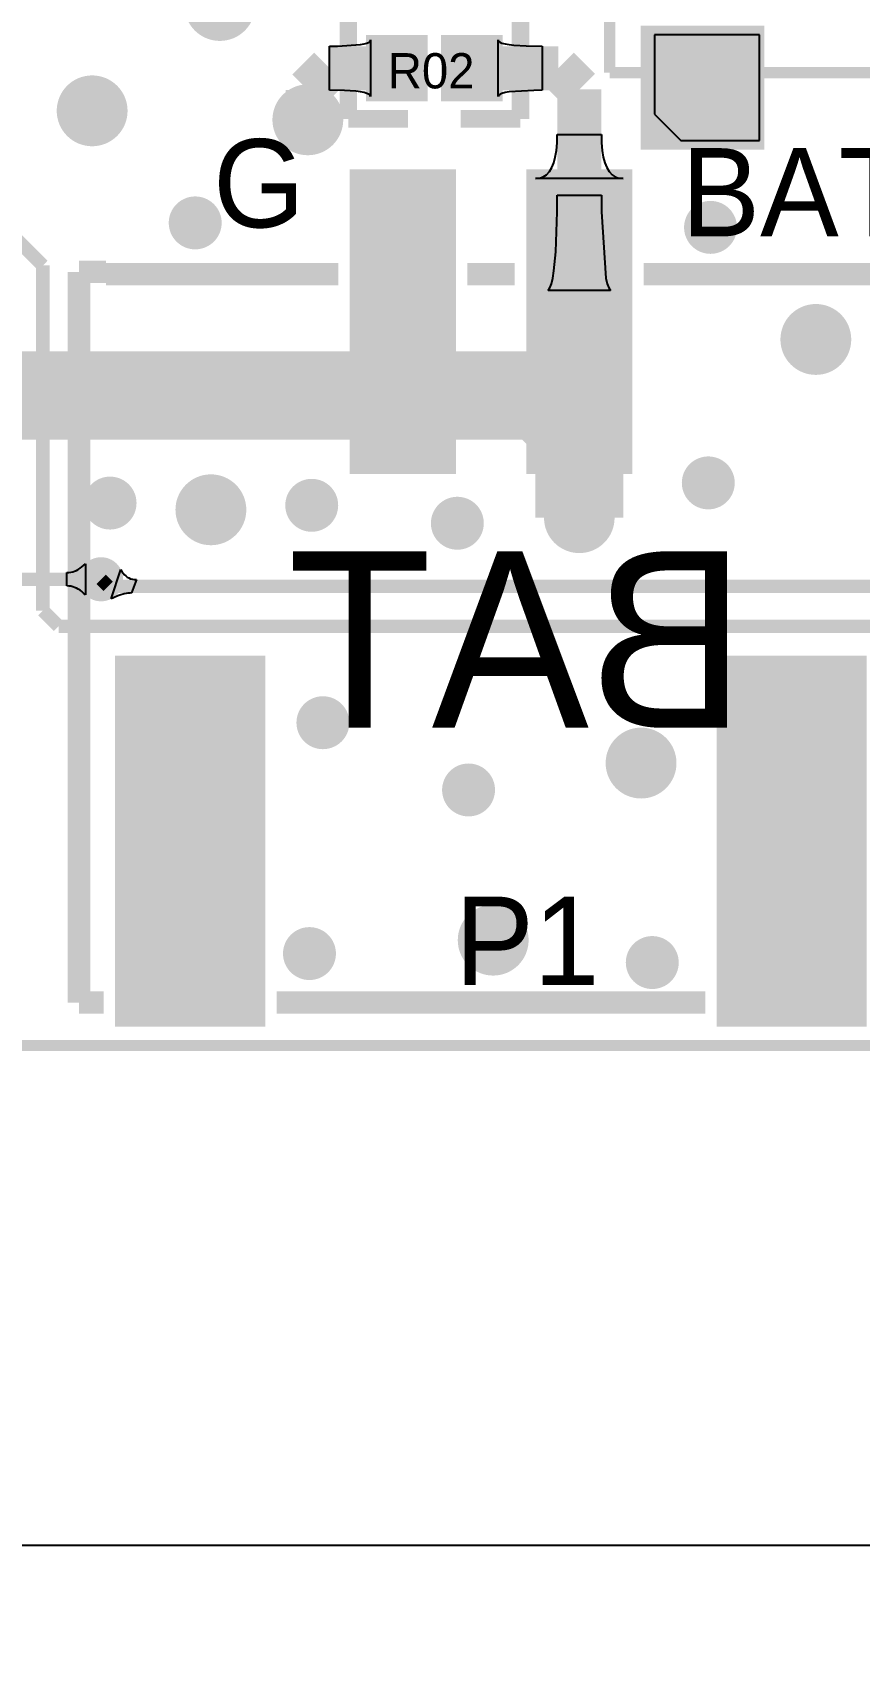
# Model space of a CAD drawing. Extents: x 53.3 to 135, y 28 to 125.4.
# Drawn here: x 107.48 to 116.85, y 28.05 to 46.51 of the extents above; entities that cross this region are included whole.
import ezdxf

# ---------------------------------------------------------------- set-up
doc = ezdxf.new("R2010")
doc.units = 0
doc.header["$MEASUREMENT"] = 0
doc.layers.get('0').update_dxf_attribs({"linetype": 'CONTINUOUS'})
doc.layers.get('Defpoints').update_dxf_attribs({"linetype": 'CONTINUOUS'})
for name, color, linetype in [('BOTTOMLAYER', 5, 'CONTINUOUS'), ('BOTTOMOVERLAY', 54, 'CONTINUOUS'), ('BOTTOMSOLDER', 6, 'CONTINUOUS'), ('KEEPOUTLAYER', 6, 'CONTINUOUS'), ('MULTILAYER', 9, 'CONTINUOUS'), ('TOPLAYER', 1, 'CONTINUOUS'), ('TOPOVERLAY', 2, 'CONTINUOUS'), ('TOPPASTE', 8, 'CONTINUOUS'), ('TOPSOLDER', 216, 'CONTINUOUS')]:
    doc.layers.add(name, color=color, linetype=linetype)
doc.dimstyles.get("Standard").update_dxf_attribs({"dimtxt": 2, "dimasz": 0.18, "dimexe": 0.18, "dimexo": 0.0625, "dimgap": 0.09, "dimtad": 0, "dimtih": 1, "dimtoh": 1, "dimrnd": 0.0005, "dimzin": 0, "dimdsep": 46, "dimtxsty": 'STANDARD', "dimcen": 0.09, "dimclrd": 1, "dimclre": 1, "dimclrt": 1, "dimadec": 0, "dimazin": 0, "dimtfac": 1, "dimtofl": 0, "dimtmove": 0, "dimatfit": 3, "dimfxl": 1, "dimtolj": 1, "dimtzin": 0, "dimarcsym": 0})

# ---------------------------------------------------------------- blocks, each defined once
blk = doc.blocks.new('*D6')
at = {"color": 1, "linetype": 'Continuous', "lineweight": -2, "transparency": 16777216}
for p, q in [((80.753, 37.465), (80.753, 29.179)), ((121.153, 37.465), (121.153, 29.179))]:
    blk.add_line(p, q, dxfattribs=at)
at = {"color": 1, "lineweight": -2, "transparency": 16777216}
for p, q in [((80.933, 29.359), (97.196, 29.359)), ((120.973, 29.359), (104.71, 29.359))]:
    blk.add_line(p, q, dxfattribs=at)
at = {"color": 1, "linetype": 'Continuous', "transparency": 16777216}
for points in [[(80.933, 29.389), (80.933, 29.329), (80.753, 29.359)], [(120.973, 29.389), (120.973, 29.329), (121.153, 29.359)]]:
    blk.add_solid(points, dxfattribs=at)
at = {"layer": 'Defpoints', "color": 0, "linetype": 'Continuous', "transparency": 16777216}
for p in [(80.753, 37.527), (121.153, 37.527), (121.153, 29.359)]:
    blk.add_point(p, dxfattribs=at)
at = {"color": 1, "linetype": 'Continuous', "transparency": 16777216, "insert": (100.953, 29.359), "char_height": 2, "attachment_point": 5}
blk.add_mtext('\\A1;40.40', dxfattribs=at)

msp = doc.modelspace()

# ---------------------------------------------------------------- linework, layer by layer
at = {"layer": 'BOTTOMLAYER'}
for p, q in [((107.996144, 40.421441), (108.016642, 40.434311)), ((108.016642, 40.434311), (108.036827, 40.44916)), ((108.036827, 40.44916), (108.0567, 40.46599)), ((108.0567, 40.46599), (108.076263, 40.484801)), ((108.076263, 40.484801), (108.076263, 40.134799)), ((107.866632, 40.385802), (107.888997, 40.38679)), ((107.866632, 40.233798), (107.866632, 40.385802)), ((107.888997, 40.38679), (107.911049, 40.389762)), ((107.911049, 40.389762), (107.932789, 40.39471)), ((107.932789, 40.39471), (107.954219, 40.401641)), ((107.954219, 40.401641), (107.975336, 40.410552)), ((107.975336, 40.410552), (107.996144, 40.421441)), ((107.888997, 40.23281), (107.866632, 40.233798)), ((107.911049, 40.229838), (107.888997, 40.23281)), ((107.932789, 40.22489), (107.911049, 40.229838)), ((107.954219, 40.217959), (107.932789, 40.22489)), ((107.975336, 40.209048), (107.954219, 40.217959)), ((107.996144, 40.198159), (107.975336, 40.209048)), ((108.016642, 40.185289), (107.996144, 40.198159)), ((108.036827, 40.17044), (108.016642, 40.185289)), ((108.0567, 40.15361), (108.036827, 40.17044)), ((108.076263, 40.134799), (108.0567, 40.15361))]:
    msp.add_line(p, q, dxfattribs=at)
for points, const_width in [([(108.0032, 45.6184, 1), (108.3032, 45.6184, 1)], 0.299999), ([(110.448402, 45.5168, 1), (110.748402, 45.5168, 1)], 0.299999), ([(109.1716, 44.3484, 1), (109.4716, 44.3484, 1)], 0.299999), ([(115.0136, 44.2976, 1), (115.3136, 44.2976, 1)], 0.299999), ([(116.2074, 43.0276, 1), (116.5074, 43.0276, 1)], 0.299999), ([(114.9882, 41.402, 1), (115.2882, 41.402, 1)], 0.299999), ([(108.2064, 41.1734, 1), (108.5064, 41.1734, 1)], 0.299999), ([(109.3494, 41.0972, 1), (109.6494, 41.0972, 1)], 0.299999), ([(110.4924, 41.148, 1), (110.7924, 41.148, 1)], 0.299999), ([(113.475922, 41.006522, 1), (113.875922, 41.006522, 1)], 0.399999), ([(112.1434, 40.9448, 1), (112.4434, 40.9448, 1)], 0.299999), ([(108.129802, 40.3098, 1), (108.379798, 40.3098, 1)], 0.249999), ([(110.6194, 38.6842, 1), (110.9194, 38.6842, 1)], 0.299999), ([(114.2262, 38.227, 1), (114.5262, 38.227, 1)], 0.299999), ([(112.2704, 37.9222, 1), (112.5704, 37.9222, 1)], 0.299999), ([(110.467, 36.068, 1), (110.767, 36.068, 1)], 0.299999), ([(112.5498, 36.2204, 1), (112.8498, 36.2204, 1)], 0.299999), ([(114.3532, 35.9664, 1), (114.6532, 35.9664, 1)], 0.299999)]:
    msp.add_lwpolyline(points, format="xyb", close=True, dxfattribs=dict(at, const_width=const_width))
for points, const_width in [([(99.568, 42.3926), (113.2332, 42.3926)], 1.000001), ([(113.2332, 42.3926), (113.675922, 41.949878)], 1.000001), ([(113.675922, 41.006522), (113.675922, 41.949878)], 1.000001), ([(106.3244, 40.3098), (108.2548, 40.3098)], 0.152001)]:
    msp.add_lwpolyline(points, dxfattribs=dict(at, const_width=const_width))
at = {"layer": 'BOTTOMSOLDER', "const_width": 0.401599}
for points in [[(109.4002, 46.8122, 1), (109.8018, 46.8122, 1)], [(107.9524, 45.6184, 1), (108.354, 45.6184, 1)], [(110.397602, 45.5168, 1), (110.799202, 45.5168, 1)], [(116.1566, 43.0276, 1), (116.5582, 43.0276, 1)], [(109.2986, 41.0972, 1), (109.7002, 41.0972, 1)], [(114.1754, 38.227, 1), (114.577, 38.227, 1)], [(112.499, 36.2204, 1), (112.9006, 36.2204, 1)]]:
    msp.add_lwpolyline(points, format="xyb", close=True, dxfattribs=at)
at = {"layer": 'KEEPOUTLAYER', "const_width": 0.127}
msp.add_lwpolyline([(79.717577, 35.027019), (122.188668, 35.027019)], dxfattribs=at)
at = {"layer": 'MULTILAYER'}
for points, const_width in [([(108.0032, 45.6184, 1), (108.3032, 45.6184, 1)], 0.299999), ([(110.448402, 45.5168, 1), (110.748402, 45.5168, 1)], 0.299999), ([(109.1716, 44.3484, 1), (109.4716, 44.3484, 1)], 0.299999), ([(115.0136, 44.2976, 1), (115.3136, 44.2976, 1)], 0.299999), ([(116.2074, 43.0276, 1), (116.5074, 43.0276, 1)], 0.299999), ([(114.9882, 41.402, 1), (115.2882, 41.402, 1)], 0.299999), ([(108.2064, 41.1734, 1), (108.5064, 41.1734, 1)], 0.299999), ([(109.3494, 41.0972, 1), (109.6494, 41.0972, 1)], 0.299999), ([(110.4924, 41.148, 1), (110.7924, 41.148, 1)], 0.299999), ([(113.475922, 41.006522, 1), (113.875922, 41.006522, 1)], 0.399999), ([(112.1434, 40.9448, 1), (112.4434, 40.9448, 1)], 0.299999), ([(108.129802, 40.3098, 1), (108.379798, 40.3098, 1)], 0.249999), ([(110.6194, 38.6842, 1), (110.9194, 38.6842, 1)], 0.299999), ([(114.2262, 38.227, 1), (114.5262, 38.227, 1)], 0.299999), ([(112.2704, 37.9222, 1), (112.5704, 37.9222, 1)], 0.299999), ([(110.467, 36.068, 1), (110.767, 36.068, 1)], 0.299999), ([(112.5498, 36.2204, 1), (112.8498, 36.2204, 1)], 0.299999), ([(114.3532, 35.9664, 1), (114.6532, 35.9664, 1)], 0.299999)]:
    msp.add_lwpolyline(points, format="xyb", close=True, dxfattribs=dict(at, const_width=const_width))
at = {"layer": 'TOPLAYER'}
for p, q in [((110.8456, 46.351), (110.933959, 46.351718)), ((110.8456, 45.851), (110.8456, 46.351)), ((110.933959, 46.351718), (111.19439, 46.368988)), ((111.19439, 46.368988), (111.236244, 46.376902)), ((111.236244, 46.376902), (111.2688, 46.386257)), ((111.2688, 46.386257), (111.292051, 46.39705)), ((111.292051, 46.39705), (111.306003, 46.409282)), ((111.306003, 46.409282), (111.310654, 46.422953)), ((111.310654, 46.422953), (111.310654, 45.779047)), ((112.754557, 45.779047), (112.754557, 46.422953)), ((112.754557, 46.422953), (112.759556, 46.409282)), ((112.759556, 46.409282), (112.774557, 46.39705)), ((112.774557, 46.39705), (112.799556, 46.386257)), ((112.799556, 46.386257), (112.834557, 46.376902)), ((112.834557, 46.376902), (112.879556, 46.368988)), ((112.879556, 46.368988), (112.934557, 46.362511)), ((112.934557, 46.362511), (113.074557, 46.353877)), ((113.074557, 46.353877), (113.254556, 46.351)), ((113.254556, 46.351), (113.254556, 45.851)), ((115.717602, 46.481197), (114.5286, 46.481197)), ((114.5286, 46.481197), (114.5286, 45.581199)), ((115.717599, 45.281197), (115.717602, 46.481197)), ((111.013019, 45.848123), (110.8456, 45.851)), ((111.143235, 45.839489), (111.013019, 45.848123)), ((111.19439, 45.833012), (111.143235, 45.839489)), ((111.236244, 45.825098), (111.19439, 45.833012)), ((111.2688, 45.815743), (111.236244, 45.825098)), ((111.292051, 45.80495), (111.2688, 45.815743)), ((111.306003, 45.792718), (111.292051, 45.80495)), ((111.310654, 45.779047), (111.306003, 45.792718)), ((112.759556, 45.792718), (112.754557, 45.779047)), ((112.774557, 45.80495), (112.759556, 45.792718)), ((112.799556, 45.815743), (112.774557, 45.80495)), ((112.834557, 45.825098), (112.799556, 45.815743)), ((112.879556, 45.833012), (112.834557, 45.825098)), ((113.159555, 45.850282), (112.879556, 45.833012)), ((113.254556, 45.851), (113.159555, 45.850282)), ((114.5286, 45.581199), (114.828597, 45.281205)), ((113.416044, 45.169783), (113.423454, 45.254784)), ((113.423454, 45.254784), (113.425922, 45.349782)), ((113.425922, 45.349782), (113.925921, 45.349782)), ((113.925921, 45.349782), (113.92839, 45.254784)), ((113.92839, 45.254784), (113.9358, 45.169783)), ((114.828597, 45.281205), (115.717599, 45.281197)), ((113.38641, 45.029783), (113.403697, 45.094784)), ((113.403697, 45.094784), (113.416044, 45.169783)), ((113.9358, 45.169783), (113.948146, 45.094784)), ((113.948146, 45.094784), (113.965434, 45.029783)), ((113.178971, 44.849783), (113.225892, 44.854785)), ((113.225892, 44.854785), (113.267874, 44.869783)), ((113.267874, 44.869783), (113.304917, 44.894784)), ((113.304917, 44.894784), (113.33702, 44.929783)), ((113.33702, 44.929783), (113.364185, 44.974784)), ((113.364185, 44.974784), (113.38641, 45.029783)), ((113.965434, 45.029783), (113.987659, 44.974784)), ((113.987659, 44.974784), (114.014824, 44.929783)), ((114.014824, 44.929783), (114.046927, 44.894784)), ((114.046927, 44.894784), (114.08397, 44.869783)), ((114.08397, 44.869783), (114.125952, 44.854785)), ((114.125952, 44.854785), (114.172873, 44.849783)), ((114.172873, 44.849783), (113.178971, 44.849783)), ((113.424884, 44.474404), (113.425922, 44.660843)), ((113.425922, 44.660843), (113.925921, 44.660843)), ((113.925921, 44.660843), (113.92696, 44.474404)), ((113.409319, 44.019721), (113.424884, 44.474404)), ((113.92696, 44.474404), (113.976772, 43.721972)), ((113.388564, 43.803783), (113.409319, 44.019721)), ((113.375072, 43.721972), (113.388564, 43.803783)), ((113.322148, 43.58116), (113.341864, 43.61066)), ((114.029696, 43.58116), (113.322148, 43.58116)), ((113.341864, 43.61066), (113.359507, 43.657599)), ((113.359507, 43.657599), (113.375072, 43.721972)), ((113.976772, 43.721972), (113.992337, 43.657599)), ((113.992337, 43.657599), (114.00998, 43.61066)), ((114.00998, 43.61066), (114.029696, 43.58116)), ((108.368625, 40.087217), (108.479615, 40.419152)), ((108.479615, 40.419152), (108.491228, 40.397753)), ((108.491228, 40.397753), (108.504152, 40.378604)), ((108.504152, 40.378604), (108.518389, 40.36171)), ((108.518389, 40.36171), (108.533938, 40.347069)), ((108.533938, 40.347069), (108.550799, 40.334679)), ((108.550799, 40.334679), (108.56897, 40.324542)), ((108.56897, 40.324542), (108.588454, 40.316658)), ((108.588454, 40.316658), (108.609249, 40.311027)), ((108.654779, 40.306523), (108.600728, 40.15452)), ((108.609249, 40.311027), (108.631358, 40.307649)), ((108.631358, 40.307649), (108.654779, 40.306523)), ((108.394637, 40.100004), (108.368625, 40.087217)), ((108.444792, 40.121543), (108.394637, 40.100004)), ((108.468937, 40.130291), (108.444792, 40.121543)), ((108.515356, 40.143753), (108.468937, 40.130291)), ((108.537634, 40.148464), (108.515356, 40.143753)), ((108.559288, 40.15183), (108.537634, 40.148464)), ((108.580319, 40.153849), (108.559288, 40.15183)), ((108.600728, 40.15452), (108.580319, 40.153849))]:
    msp.add_line(p, q, dxfattribs=at)
for points, const_width in [([(110.598402, 45.853802), (110.8456, 46.101)], 0.499999), ([(110.8456, 46.101), (111.607605, 46.101)], 0.499999), ([(112.457606, 46.101), (113.4364, 46.101)], 0.499999), ([(113.4364, 46.101), (113.675922, 45.861478)], 0.499999), ([(110.598402, 45.5168), (110.598402, 45.853802)], 0.499999), ([(113.675922, 43.227828), (113.675922, 45.861478)], 0.499999), ([(107.188, 44.2722), (107.5944, 43.8658)], 0.152001), ([(107.5944, 39.9542), (107.5944, 43.8658)], 0.152001), ([(113.675922, 41.006522), (113.675922, 43.227828)], 1.000001), ([(108.2548, 40.3098), (108.334078, 40.230522)], 0.152001), ([(108.334078, 40.230522), (122.004717, 40.230522)], 0.152001), ([(107.5944, 39.9542), (107.7722, 39.7764)], 0.152001), ([(107.7722, 39.7764), (122.809, 39.7764)], 0.152001)]:
    msp.add_lwpolyline(points, dxfattribs=dict(at, const_width=const_width))
for points, const_width in [([(108.0032, 45.6184, 1), (108.3032, 45.6184, 1)], 0.299999), ([(110.448402, 45.5168, 1), (110.748402, 45.5168, 1)], 0.299999), ([(109.1716, 44.3484, 1), (109.4716, 44.3484, 1)], 0.299999), ([(115.0136, 44.2976, 1), (115.3136, 44.2976, 1)], 0.299999), ([(116.2074, 43.0276, 1), (116.5074, 43.0276, 1)], 0.299999), ([(114.9882, 41.402, 1), (115.2882, 41.402, 1)], 0.299999), ([(108.2064, 41.1734, 1), (108.5064, 41.1734, 1)], 0.299999), ([(109.3494, 41.0972, 1), (109.6494, 41.0972, 1)], 0.299999), ([(110.4924, 41.148, 1), (110.7924, 41.148, 1)], 0.299999), ([(113.475922, 41.006522, 1), (113.875922, 41.006522, 1)], 0.399999), ([(112.1434, 40.9448, 1), (112.4434, 40.9448, 1)], 0.299999), ([(108.129802, 40.3098, 1), (108.379798, 40.3098, 1)], 0.249999), ([(110.6194, 38.6842, 1), (110.9194, 38.6842, 1)], 0.299999), ([(114.2262, 38.227, 1), (114.5262, 38.227, 1)], 0.299999), ([(112.2704, 37.9222, 1), (112.5704, 37.9222, 1)], 0.299999), ([(110.467, 36.068, 1), (110.767, 36.068, 1)], 0.299999), ([(112.5498, 36.2204, 1), (112.8498, 36.2204, 1)], 0.299999), ([(114.3532, 35.9664, 1), (114.6532, 35.9664, 1)], 0.299999)]:
    msp.add_lwpolyline(points, format="xyb", close=True, dxfattribs=dict(at, const_width=const_width))
for points in [[(111.307606, 45.775999), (111.907604, 45.775999), (111.307606, 46.426001), (111.907604, 46.426001)], [(112.157607, 45.775999), (112.757605, 45.775999), (112.157607, 46.426001), (112.757605, 46.426001)], [(115.671597, 45.281207), (115.671597, 46.481205), (114.4716, 45.281207), (114.4716, 46.481205)], [(112.175925, 44.852831), (111.175927, 44.852831), (112.175925, 41.602825), (111.175927, 41.602825)], [(114.175921, 44.852831), (113.175923, 44.852831), (114.175921, 41.602825), (113.175923, 41.602825)], [(110.014906, 39.340841), (108.514909, 39.340841), (110.014906, 35.340849), (108.514909, 35.340849)], [(116.833917, 39.340841), (115.33392, 39.340841), (116.833917, 35.340849), (115.33392, 35.340849)]]:
    msp.add_solid(points, dxfattribs=at)
at = {"layer": 'TOPOVERLAY'}
for points, const_width in [([(114.020597, 46.050205), (114.020603, 60.782203)], 0.127), ([(111.057604, 45.525997), (111.057604, 46.675998)], 0.2), ([(113.007602, 45.525997), (113.007602, 46.675998)], 0.2), ([(114.020597, 46.050205), (128.371595, 46.050197)], 0.127), ([(111.057604, 45.525997), (111.732604, 45.525997)], 0.2), ([(112.332602, 45.525997), (113.007602, 45.525997)], 0.2), ([(108.003848, 43.793613), (108.308648, 43.793613)], 0.254), ([(108.003848, 35.513213), (108.003848, 43.793613)], 0.254), ([(108.308648, 43.768213), (108.308648, 43.793613)], 0.254), ([(108.308648, 43.768213), (110.944787, 43.768213)], 0.254), ([(112.407065, 43.768213), (112.944783, 43.768213)], 0.254), ([(114.40668, 43.768645), (117.32514, 43.768645)], 0.254), ([(108.003848, 35.513213), (108.283756, 35.513213)], 0.254), ([(110.246058, 35.513213), (115.102792, 35.513213)], 0.254)]:
    msp.add_lwpolyline(points, dxfattribs=dict(at, const_width=const_width))
at = {"layer": 'TOPPASTE'}
for points in [[(111.307606, 45.775999), (111.907604, 45.775999), (111.307606, 46.426001), (111.907604, 46.426001)], [(112.157607, 45.775999), (112.757605, 45.775999), (112.157607, 46.426001), (112.757605, 46.426001)], [(115.671597, 45.281207), (115.671597, 46.481205), (114.4716, 45.281207), (114.4716, 46.481205)], [(112.175925, 44.852831), (111.175927, 44.852831), (112.175925, 41.602825), (111.175927, 41.602825)], [(114.175921, 44.852831), (113.175923, 44.852831), (114.175921, 41.602825), (113.175923, 41.602825)], [(110.014906, 39.340841), (108.514909, 39.340841), (110.014906, 35.340849), (108.514909, 35.340849)], [(116.833917, 39.340841), (115.33392, 39.340841), (116.833917, 35.340849), (115.33392, 35.340849)]]:
    msp.add_solid(points, dxfattribs=at)
at = {"layer": 'TOPSOLDER', "const_width": 0.401599}
for points in [[(109.4002, 46.8122, 1), (109.8018, 46.8122, 1)], [(107.9524, 45.6184, 1), (108.354, 45.6184, 1)], [(110.397602, 45.5168, 1), (110.799202, 45.5168, 1)], [(116.1566, 43.0276, 1), (116.5582, 43.0276, 1)], [(109.2986, 41.0972, 1), (109.7002, 41.0972, 1)], [(114.1754, 38.227, 1), (114.577, 38.227, 1)], [(112.499, 36.2204, 1), (112.9006, 36.2204, 1)]]:
    msp.add_lwpolyline(points, format="xyb", close=True, dxfattribs=at)
at = {"layer": 'TOPSOLDER'}
for points in [[(115.773197, 45.179607), (115.773197, 46.582805), (114.37, 45.179607), (114.37, 46.582805)], [(111.256806, 45.725199), (111.958404, 45.725199), (111.256806, 46.476801), (111.958404, 46.476801)], [(112.106807, 45.725199), (112.808405, 45.725199), (112.106807, 46.476801), (112.808405, 46.476801)], [(112.277525, 44.954431), (111.074327, 44.954431), (112.277525, 41.501225), (111.074327, 41.501225)], [(114.277521, 44.954431), (113.074323, 44.954431), (114.277521, 41.501225), (113.074323, 41.501225)], [(110.116506, 39.442441), (108.413309, 39.442441), (110.116506, 35.239249), (108.413309, 35.239249)], [(116.935517, 39.442441), (115.23232, 39.442441), (116.935517, 35.239249), (115.23232, 35.239249)]]:
    msp.add_solid(points, dxfattribs=at)

# ---------------------------------------------------------------- texts
at = {"layer": 'BOTTOMOVERLAY', "text_generation_flag": 2}
msp.add_text('BAT', height=2.000001, dxfattribs=at).set_placement((115.57, 38.627276))
at = {"layer": 'TOPOVERLAY'}
for s, height, p in [('R02', 0.399999, (111.506, 45.8724)), ('G', 1.000001, (109.5248, 44.2976)), ('BAT', 1.000001, (114.8334, 44.196)), ('P1', 1.000001, (112.268, 35.7124))]:
    msp.add_text(s, height=height, dxfattribs=at).set_placement(p)

# ---------------------------------------------------------------- dimensions: what is measured, and where the dimension line sits
at = {"linetype": 'Continuous'}
dim = msp.add_linear_dim(base=(121.153133, 29.358893), p1=(80.753113, 37.527022), p2=(121.153133, 37.527022), dimstyle='Standard', dxfattribs=at)
dim.commit()
dim.dimension.update_dxf_attribs({"geometry": '*D6', "text_midpoint": (100.953123, 29.358893)})

doc.saveas('drawing.dxf')
